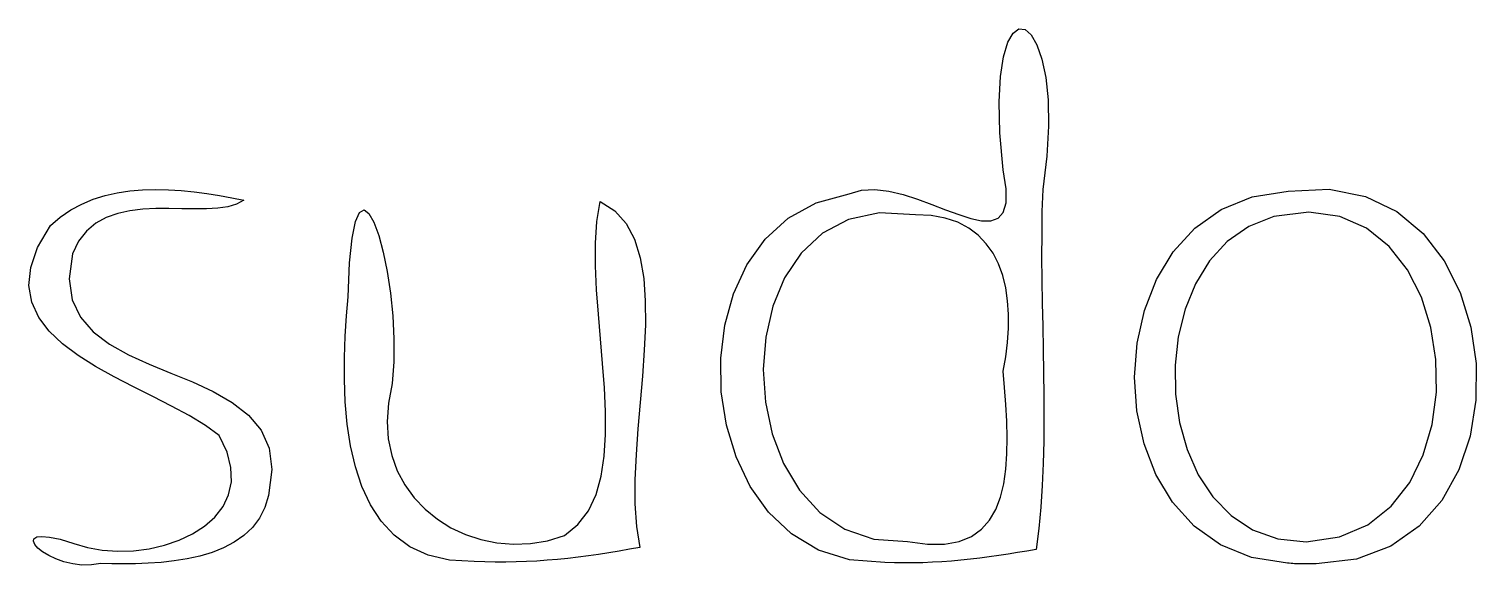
# Model space of a CAD drawing. Extents: x 22.9 to 47.4, y 8.1 to 17.2.
import ezdxf

# ---------------------------------------------------------------- set-up
doc = ezdxf.new("R2010")
doc.units = 0
doc.layers.add('Layer_1', color=7, linetype='CONTINUOUS')

msp = doc.modelspace()

# ---------------------------------------------------------------- linework, layer by layer
at = {"layer": 'Layer_1', "color": 7}
for points in [[(37.39153, 8.108332), (36.791544, 8.150395), (36.261707, 8.31755), (35.803044, 8.592971), (35.416586, 8.959833), (35.103359, 9.401311), (34.864392, 9.90058), (34.700714, 10.440813), (34.613351, 11.005186), (34.603332, 11.576872), (34.671685, 12.139048), (34.819439, 12.674886), (35.047621, 13.167562), (35.357259, 13.600251), (35.749382, 13.956127), (36.225017, 14.218364), (36.785193, 14.370137), (36.994144, 14.431566), (37.219416, 14.443949), (37.456207, 14.416767), (37.699715, 14.359504), (37.945139, 14.281644), (38.187677, 14.19267), (38.422527, 14.102065), (38.644888, 14.019314), (38.849958, 13.9539), (39.032935, 13.915306), (39.189018, 13.913013), (39.313404, 13.956509), (39.401292, 14.055277), (39.447881, 14.218798), (39.448368, 14.456556), (39.397953, 14.778036), (39.344682, 15.4061), (39.331924, 15.933997), (39.353721, 16.364656), (39.404113, 16.701007), (39.477143, 16.945977), (39.566852, 17.102498), (39.667281, 17.173496), (39.772473, 17.161904), (39.876469, 17.070647), (39.97331, 16.902655), (40.057038, 16.660858), (40.121694, 16.348185), (40.161321, 15.967564), (40.169959, 15.521925), (40.14165, 15.014197), (40.070436, 14.447307), (40.058717, 14.068548), (40.0533, 13.685048), (40.052974, 13.297717), (40.056524, 12.907469), (40.06274, 12.515215), (40.070408, 12.121867), (40.078315, 11.728336), (40.08525, 11.335535), (40.089999, 10.944375), (40.091351, 10.555769), (40.088091, 10.170628), (40.079008, 9.789865), (40.062889, 9.41439), (40.038522, 9.045116), (40.004694, 8.682954), (39.960193, 8.328818), (39.801459, 8.301364), (39.642348, 8.274906), (39.482889, 8.249619), (39.323111, 8.225681), (39.163044, 8.203271), (39.002716, 8.182565), (38.842157, 8.163742), (38.681396, 8.146978), (38.520461, 8.132452), (38.359383, 8.120341), (38.198191, 8.110822), (38.036913, 8.104073), (37.875579, 8.100272), (37.714217, 8.099597), (37.552858, 8.102224), (37.39153, 8.108332)], [(24.078937, 8.090659), (23.916569, 8.064705), (23.755147, 8.063353), (23.598281, 8.082687), (23.44958, 8.118783), (23.312653, 8.167722), (23.191111, 8.225583), (23.088563, 8.288446), (23.008617, 8.352391), (22.954885, 8.413495), (22.930975, 8.467841), (22.940496, 8.511506), (22.98706, 8.54057), (23.074274, 8.551113), (23.205748, 8.539215), (23.385092, 8.500954), (23.615916, 8.432411), (23.849451, 8.36034), (24.100284, 8.315698), (24.362445, 8.297936), (24.629965, 8.306502), (24.896874, 8.340846), (25.157204, 8.400417), (25.404984, 8.484664), (25.634246, 8.593037), (25.83902, 8.724984), (26.013337, 8.879955), (26.151228, 9.0574), (26.246723, 9.256768), (26.293853, 9.477507), (26.286649, 9.719067), (26.219141, 9.980897), (26.08536, 10.262447), (25.851036, 10.436225), (25.578753, 10.603143), (25.278223, 10.766084), (24.959155, 10.927932), (24.631261, 11.09157), (24.304251, 11.259881), (23.987835, 11.435747), (23.691724, 11.622054), (23.425627, 11.821683), (23.199256, 12.037519), (23.02232, 12.272443), (22.904531, 12.529341), (22.855597, 12.811094), (22.885231, 13.120587), (23.003142, 13.460701), (23.219041, 13.834322), (23.386726, 13.976959), (23.564669, 14.09762), (23.751748, 14.197706), (23.946841, 14.278618), (24.148824, 14.34176), (24.356574, 14.388531), (24.568969, 14.420334), (24.784887, 14.438572), (25.003203, 14.444644), (25.222796, 14.439952), (25.442543, 14.425901), (25.66132, 14.403887), (25.878006, 14.375316), (26.091477, 14.34159), (26.300611, 14.304106), (26.504284, 14.26427), (26.381248, 14.195268), (26.232206, 14.150621), (26.06105, 14.125449), (25.871669, 14.114868), (25.667955, 14.113999), (25.453798, 14.117958), (25.23309, 14.121866), (25.00972, 14.120841), (24.787581, 14.11), (24.570562, 14.084463), (24.362555, 14.039348), (24.167449, 13.969773), (23.989137, 13.870858), (23.831509, 13.73772), (23.698455, 13.565479), (23.593867, 13.349253), (23.538539, 12.925378), (23.589122, 12.570266), (23.730446, 12.273968), (23.947342, 12.026537), (24.224642, 11.818027), (24.547177, 11.638489), (24.899776, 11.477977), (25.267272, 11.326543), (25.634495, 11.17424), (25.986275, 11.01112), (26.307445, 10.827237), (26.582834, 10.612643), (26.797274, 10.35739), (26.935596, 10.051532), (26.98263, 9.685122), (26.923208, 9.248211), (26.861023, 9.040453), (26.768629, 8.858507), (26.649197, 8.700711), (26.505897, 8.565404), (26.341901, 8.450921), (26.16038, 8.355602), (25.964505, 8.277784), (25.757447, 8.215803), (25.542377, 8.167999), (25.322467, 8.132709), (25.100888, 8.108269), (24.88081, 8.093019), (24.665405, 8.085295), (24.457843, 8.083436), (24.261297, 8.085778), (24.078937, 8.090659)], [(44.226982, 8.097204), (43.616207, 8.192595), (43.087515, 8.407951), (42.640787, 8.726119), (42.275904, 9.129948), (41.992748, 9.602285), (41.7912, 10.12598), (41.67114, 10.683879), (41.632451, 11.258832), (41.675013, 11.833686), (41.798707, 12.391289), (42.003416, 12.914489), (42.289019, 13.386134), (42.655398, 13.789073), (43.102435, 14.106153), (43.630011, 14.320224), (44.238006, 14.414131), (44.938238, 14.449887), (45.554908, 14.328122), (46.086761, 14.07027), (46.532544, 13.697763), (46.891002, 13.232035), (47.160882, 12.694517), (47.340931, 12.106643), (47.429893, 11.489847), (47.426516, 10.865559), (47.329546, 10.255215), (47.137729, 9.680245), (46.84981, 9.162084), (46.464537, 8.722164), (45.980656, 8.381918), (45.396911, 8.162779), (44.712051, 8.08618), (44.681741, 8.08691), (44.65141, 8.087222), (44.621062, 8.087206), (44.590702, 8.086948), (44.560335, 8.086539), (44.529964, 8.086066), (44.499593, 8.085615), (44.469226, 8.085277), (44.43887, 8.085139), (44.408527, 8.085291), (44.378203, 8.08582), (44.347899, 8.086815), (44.31762, 8.088363), (44.287373, 8.090554), (44.257161, 8.093471), (44.226982, 8.097204)], [(30.416402, 8.122268), (29.999488, 8.145455), (29.636603, 8.231891), (29.324261, 8.375393), (29.058978, 8.569776), (28.837269, 8.808856), (28.65565, 9.086451), (28.510634, 9.396374), (28.398738, 9.732444), (28.316477, 10.088475), (28.260365, 10.458285), (28.226918, 10.835689), (28.212652, 11.214503), (28.214063, 11.588543), (28.227702, 11.951626), (28.250064, 12.297568), (28.277669, 12.620184), (28.300448, 13.197502), (28.342258, 13.62051), (28.399591, 13.902552), (28.468939, 14.056969), (28.546794, 14.097105), (28.629646, 14.036304), (28.713987, 13.887909), (28.796309, 13.665262), (28.873103, 13.381706), (28.940861, 13.050585), (28.996074, 12.685242), (29.035235, 12.299019), (29.054835, 11.905261), (29.051378, 11.517309), (29.021328, 11.148507), (28.961191, 10.812198), (28.937827, 10.501471), (28.957018, 10.206), (29.015648, 9.927376), (29.110602, 9.667193), (29.238762, 9.427044), (29.397011, 9.208522), (29.582234, 9.01322), (29.791313, 8.842731), (30.021132, 8.698648), (30.268574, 8.582564), (30.530522, 8.496071), (30.80386, 8.440764), (31.085472, 8.418233), (31.37224, 8.430074), (31.661048, 8.477879), (31.94878, 8.56324), (32.179178, 8.751558), (32.356082, 8.986151), (32.485456, 9.261861), (32.573263, 9.57353), (32.625465, 9.915999), (32.648025, 10.284111), (32.646907, 10.672706), (32.628071, 11.076628), (32.597482, 11.490717), (32.561101, 11.909817), (32.524892, 12.328767), (32.494818, 12.742411), (32.476841, 13.14559), (32.476923, 13.533146), (32.501028, 13.899922), (32.555119, 14.240757), (32.805802, 14.082163), (32.998871, 13.865955), (33.14071, 13.598516), (33.237704, 13.286233), (33.296236, 12.935488), (33.322692, 12.552667), (33.323454, 12.144153), (33.30491, 11.716332), (33.273442, 11.275587), (33.235435, 10.828303), (33.197274, 10.380864), (33.165342, 9.939655), (33.146024, 9.511059), (33.145705, 9.101463), (33.170769, 8.717249), (33.2276, 8.364802), (33.05287, 8.331603), (32.878317, 8.30035), (32.703876, 8.271143), (32.529481, 8.244079), (32.355066, 8.219258), (32.180565, 8.196776), (32.005913, 8.176732), (31.831045, 8.159225), (31.655894, 8.144353), (31.480394, 8.132214), (31.30448, 8.122905), (31.128087, 8.116526), (30.951148, 8.113175), (30.773598, 8.112949), (30.595371, 8.115947), (30.416402, 8.122268)], [(37.77738, 8.461109), (38.11387, 8.417029), (38.404258, 8.419604), (38.651705, 8.465277), (38.859369, 8.550483), (39.030408, 8.671664), (39.167981, 8.825258), (39.275247, 9.007703), (39.355363, 9.21544), (39.411489, 9.444906), (39.446783, 9.692542), (39.464403, 9.954787), (39.467508, 10.228078), (39.459257, 10.508856), (39.442808, 10.79356), (39.421321, 11.078628), (39.397952, 11.3605), (39.442461, 11.604048), (39.473561, 11.847281), (39.490197, 12.088051), (39.491311, 12.324213), (39.47585, 12.553621), (39.442755, 12.774127), (39.390972, 12.983585), (39.319443, 13.179848), (39.227114, 13.36077), (39.112928, 13.524204), (38.975828, 13.668004), (38.81476, 13.790023), (38.628666, 13.888114), (38.41649, 13.960132), (38.177177, 14.003929), (37.909671, 14.017359), (37.301336, 14.046558), (36.775651, 13.934394), (36.332051, 13.700401), (35.969969, 13.364117), (35.68884, 12.945078), (35.488096, 12.46282), (35.367174, 11.936878), (35.325505, 11.386788), (35.362524, 10.832088), (35.477665, 10.292313), (35.670363, 9.786999), (35.940051, 9.335682), (36.286162, 8.957899), (36.708131, 8.673185), (37.205393, 8.501076), (37.77738, 8.461109)], [(44.546687, 8.461006), (45.112691, 8.541485), (45.593344, 8.748598), (45.989778, 9.062772), (46.303128, 9.464435), (46.534528, 9.934014), (46.685111, 10.451937), (46.756012, 10.998633), (46.748363, 11.554527), (46.6633, 12.100049), (46.501955, 12.615626), (46.265462, 13.081685), (45.954956, 13.478654), (45.57157, 13.786961), (45.116438, 13.987033), (44.590694, 14.059298), (43.995471, 13.984183), (43.568895, 13.814937), (43.205219, 13.559436), (42.904136, 13.231136), (42.665341, 12.843493), (42.488528, 12.409964), (42.373388, 11.944003), (42.319617, 11.459068), (42.326909, 10.968614), (42.394955, 10.486096), (42.52345, 10.024971), (42.712088, 9.598696), (42.960561, 9.220724), (43.268565, 8.904514), (43.635791, 8.66352), (44.061934, 8.511199), (44.546687, 8.461006)]]:
    msp.add_lwpolyline(points, dxfattribs=at)

doc.saveas('drawing.dxf')
